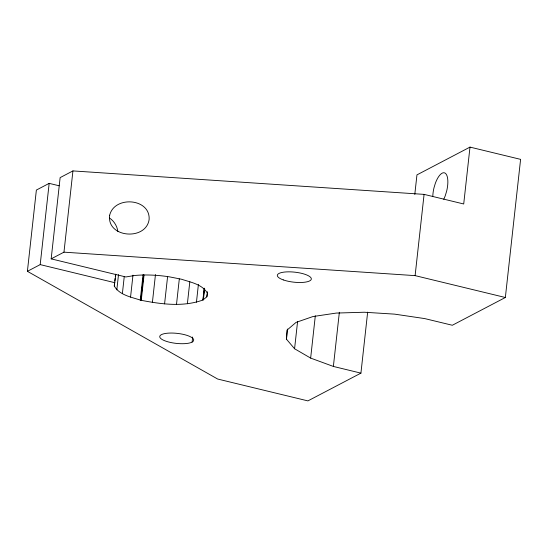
<?xml version="1.0" encoding="UTF-8"?>
<svg xmlns="http://www.w3.org/2000/svg" width="548" height="548" viewBox="0 0 548 548"><rect width="100%" height="100%" fill="white"/><g stroke="black" fill="none" stroke-linecap="round" stroke-linejoin="round"><path stroke-width="0.82" d="M367.66 312.12L360.927 373.133L333.376 366.441L310.648 358.091L294.577 348.754L286.467 339.185L286.967 330.156L296.043 322.402L312.956 316.545L336.335 313.066L364.304 312.237L394.587 314.134L424.741 318.594L452.333 325.259L505.352 297.496L520.6 159.365L469.992 147.104L416.953 174.881L414.795 194.403M360.927 373.133L307.908 400.896L217.672 379.038L27.4 271.315L36.374 190.06L49.169 183.361L59.122 185.772M27.4 271.315L40.196 264.609L49.169 183.361M114.655 282.672L114.279 286.056C119.505 295.098 131.102 297.023 140.254 300.071L141.254 300.311C161.386 304.229 183.176 307.168 202.911 300.016L206.843 296.804L207.473 293.249C202.246 284.2 190.649 282.282 181.504 279.233L169.366 276.843A47.005 13.823 6.3 0 0 134.376 275.534L125.841 276.959L51.17 258.868L60.136 177.614L72.932 170.914L424.084 194.376L463.711 203.979L469.992 147.104M51.17 258.868L63.965 252.162L72.932 170.914M114.84 280.98L115.121 278.439M115.306 276.747L115.587 274.206M114.279 286.056L115.806 274.24M116.827 289.865L118.505 274.623M122.375 293.653L124.238 276.726M130.547 297.167L132.972 275.165M140.254 300.071L143.055 274.678M140.781 300.174L143.59 274.781M141.254 300.311L144.056 274.918M152.392 302.462L155.474 274.534M164.578 303.88L167.572 276.795M176.511 304.325L179.312 278.932M187.382 303.77L189.814 281.761M196.444 302.256L198.403 284.481M192.108 342.103L193.478 340.986L193.704 339.692A17.104 5.028 6.3 0 0 169.681 333.068A17.104 5.028 6.3 0 0 164.619 340.705A17.104 5.028 6.3 0 0 192.108 342.103L192.67 337.027M202.911 300.016L204.219 288.173M203.082 299.879L204.294 288.878M203.39 299.77L204.603 288.769M206.843 296.804L207.404 291.728M286.467 339.185L287.59 329.026M294.577 348.754L297.571 321.669M310.648 358.091L315.319 315.771M333.376 366.441L339.356 312.271M505.352 297.496L415.11 275.63L424.084 194.376M63.965 252.162L415.11 275.63M40.196 264.609L114.874 282.706M443.75 199.239A17.104 6.549 -76.4 0 0 445.366 195.403L446.647 191.17A17.104 6.549 -76.4 0 0 445.223 173.195A17.104 6.549 -76.4 0 0 435.297 183.45L434.023 187.69A17.104 6.549 -76.4 0 0 432.81 196.225M109.497 218.036A17.104 14.981 62.4 0 1 117.847 231.434M109.669 215.22C106.483 237.907 146.069 241.031 149.125 219.495C150.447 198.177 114.429 195.499 109.669 215.22M283.282 279.905A17.104 5.028 6.3 0 0 311.052 279.775A17.104 5.028 6.3 0 0 288.632 271.835A17.104 5.028 6.3 0 0 283.282 279.905"/></g></svg>
